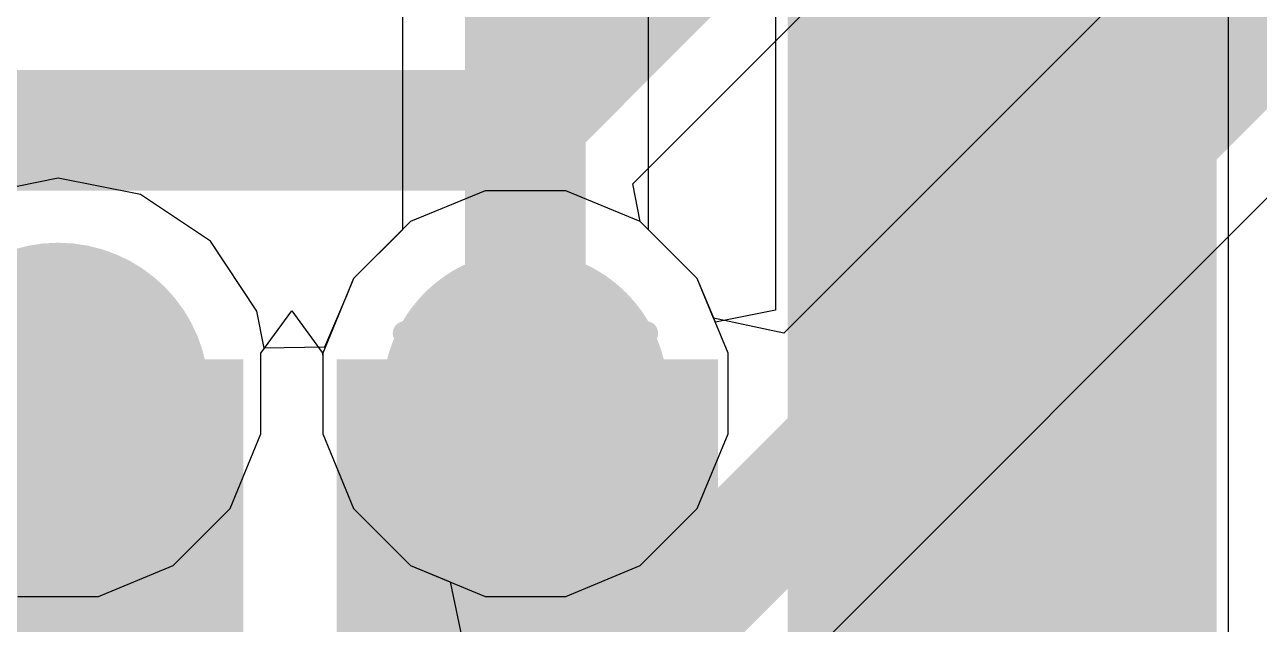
# Model space of a CAD drawing. Header units: inches. Extents: x -4 to 389, y 0 to 108.
# Drawn here: x 28.919 to 31.52, y 2.11 to 3.372 of the extents above; entities that cross this region are included whole.
import ezdxf

# ---------------------------------------------------------------- set-up
doc = ezdxf.new("R2010")
doc.units = ezdxf.units.IN
for name, color, linetype in [('Bottom Layer', 5, 'Continuous'), ('Drill Drawing', 1, 'Continuous'), ('Signal_1', 16, 'Continuous'), ('Signal_2', 76, 'Continuous'), ('Top Layer', 1, 'Continuous'), ('Top Paste', 8, 'Continuous'), ('Top Solder', 216, 'Continuous'), ('Via Holes', 16, 'Continuous')]:
    doc.layers.add(name, color=color, linetype=linetype)

msp = doc.modelspace()

# ---------------------------------------------------------------- hatches: boundary and pattern name
at = {"layer": 'Bottom Layer'}
h = msp.add_hatch(color=5, dxfattribs=at)
edge = h.paths.add_edge_path()
edge.add_arc((28.9899, 2.5956), 0.3, 0, 360)
h = msp.add_hatch(color=5, dxfattribs=at)
edge = h.paths.add_edge_path()
edge.add_arc((29.9741, 2.5956), 0.3, 0, 360)
at = {"layer": 'Signal_1'}
h = msp.add_hatch(color=16, dxfattribs=at)
edge = h.paths.add_edge_path()
edge.add_arc((28.9899, 2.5956), 0.3, 0, 360)
h = msp.add_hatch(color=16, dxfattribs=at)
edge = h.paths.add_edge_path()
edge.add_arc((29.9741, 2.5956), 0.3, 0, 360)
at = {"layer": 'Signal_2'}
h = msp.add_hatch(color=76, dxfattribs=at)
edge = h.paths.add_edge_path()
edge.add_arc((28.9899, 2.5956), 0.3, 0, 360)
h = msp.add_hatch(color=76, dxfattribs=at)
edge = h.paths.add_edge_path()
edge.add_arc((29.9741, 2.5956), 0.3, 0, 360)
at = {"layer": 'Top Layer'}
for points in [[(31.3281, 1.5662), (30.6281, 1.5662), (30.6281, 5.7662), (31.3281, 5.7662)], [(29.2781, 0.5662), (28.6781, 0.5662), (28.6781, 2.5662), (29.2781, 2.5662)], [(30.2781, 0.5662), (29.6781, 0.5662), (29.6781, 2.5662), (30.2781, 2.5662)]]:
    msp.add_hatch(color=1, dxfattribs=at).paths.add_polyline_path(points)
h = msp.add_hatch(color=1, dxfattribs=at)
edge = h.paths.add_edge_path()
edge.add_arc((28.9899, 2.5956), 0.3, 0, 360)
h = msp.add_hatch(color=1, dxfattribs=at)
edge = h.paths.add_edge_path()
edge.add_arc((29.9741, 2.5956), 0.3, 0, 360)
at = {"layer": 'Top Paste'}
for points in [[(31.3281, 1.5662), (30.6281, 1.5662), (30.6281, 5.7662), (31.3281, 5.7662)], [(29.2781, 0.5662), (28.6781, 0.5662), (28.6781, 2.5662), (29.2781, 2.5662)], [(30.2781, 0.5662), (29.6781, 0.5662), (29.6781, 2.5662), (30.2781, 2.5662)]]:
    msp.add_hatch(color=8, dxfattribs=at).paths.add_polyline_path(points)
at = {"layer": 'Top Solder'}
for points in [[(31.4297, 1.4646), (30.5265, 1.4646), (30.5265, 5.8678), (31.4297, 5.8678)], [(29.3797, 0.4646), (28.5765, 0.4646), (28.5765, 2.6678), (29.3797, 2.6678)], [(30.3797, 0.4646), (29.5765, 0.4646), (29.5765, 2.6678), (30.3797, 2.6678)]]:
    msp.add_hatch(color=216, dxfattribs=at).paths.add_polyline_path(points)
at = {"layer": 'Via Holes'}
h = msp.add_hatch(color=7, dxfattribs=at)
edge = h.paths.add_edge_path()
edge.add_arc((28.9899, 2.5956), 0.15, 0, 360)
h = msp.add_hatch(color=7, dxfattribs=at)
edge = h.paths.add_edge_path()
edge.add_arc((29.9741, 2.5956), 0.15, 0, 360)

# ---------------------------------------------------------------- linework, layer by layer
at = {"layer": 'Bottom Layer'}
for p, q in [((30.2002, 3.037), (34.7271, 7.5639)), ((30.216, 2.9576), (30.2002, 3.037)), ((30.3361, 2.8375), (30.216, 2.9576)), ((30.4011, 2.6805), (30.3361, 2.8375)), ((29.4169, 2.6805), (29.482, 2.7696)), ((29.482, 2.7696), (29.546, 2.6821)), ((29.4169, 2.5107), (29.4169, 2.6805)), ((29.546, 2.6821), (29.5471, 2.6736)), ((30.4011, 2.5107), (30.4011, 2.6805)), ((29.5471, 2.6736), (29.5471, 2.5107)), ((29.3519, 2.3537), (29.4169, 2.5107)), ((29.5471, 2.5107), (29.6121, 2.3537)), ((30.3361, 2.3537), (30.4011, 2.5107)), ((29.2318, 2.2336), (29.3519, 2.3537)), ((29.6121, 2.3537), (29.7323, 2.2336)), ((30.216, 2.2336), (30.3361, 2.3537)), ((29.0748, 2.1686), (29.2318, 2.2336)), ((29.7323, 2.2336), (29.8892, 2.1686)), ((30.0591, 2.1686), (30.216, 2.2336)), ((28.9049, 2.1686), (29.0748, 2.1686)), ((29.8892, 2.1686), (30.0591, 2.1686))]:
    msp.add_line(p, q, dxfattribs=at)
for points in [[(29.9466, 3.1496, 0.254, 0.254, 0), (34.544, 7.747, 0.254, 0.254, 0)], [(27.9739, 3.1496, 0.254, 0.254, 0), (29.9466, 3.1496, 0.254, 0.254, 0)]]:
    msp.add_lwpolyline(points, format="xyseb", dxfattribs=at)
msp.add_lwpolyline([(29.8831, 3.1496, 0.127, 0.127, 1), (30.0101, 3.1496, 0.127, 0.127, 1)], format="xyseb", close=True, dxfattribs=at)
msp.add_lwpolyline([(29.8831, 3.1496, 0.127, 0.127, 1), (30.0101, 3.1496, 0.127, 0.127, 1)], format="xyseb", close=True, dxfattribs=at)
at = {"layer": 'Drill Drawing'}
for points in [[(28.8629, 2.7226, 0.0508, 0.0508, 0), (28.9899, 2.8496, 0.0508, 0.0508, 0)], [(28.9899, 2.8496, 0.0508, 0.0508, 0), (29.1169, 2.7226, 0.0508, 0.0508, 0)], [(29.8471, 2.7226, 0.0508, 0.0508, 0), (29.9741, 2.8496, 0.0508, 0.0508, 0)], [(29.9741, 2.8496, 0.0508, 0.0508, 0), (30.1011, 2.7226, 0.0508, 0.0508, 0)], [(29.1169, 2.7226, 0.0508, 0.0508, 0), (29.2439, 2.7226, 0.0508, 0.0508, 0)], [(29.1169, 2.5956, 0.0508, 0.0508, 0), (29.2439, 2.7226, 0.0508, 0.0508, 0)], [(29.7201, 2.7226, 0.0508, 0.0508, 0), (29.8471, 2.5956, 0.0508, 0.0508, 0)], [(29.7201, 2.7226, 0.0508, 0.0508, 0), (29.8471, 2.7226, 0.0508, 0.0508, 0)], [(30.1011, 2.7226, 0.0508, 0.0508, 0), (30.2281, 2.7226, 0.0508, 0.0508, 0)], [(30.1011, 2.5956, 0.0508, 0.0508, 0), (30.2281, 2.7226, 0.0508, 0.0508, 0)], [(29.1169, 2.5956, 0.0508, 0.0508, 0), (29.2439, 2.4686, 0.0508, 0.0508, 0)], [(29.7201, 2.4686, 0.0508, 0.0508, 0), (29.8471, 2.5956, 0.0508, 0.0508, 0)], [(30.1011, 2.5956, 0.0508, 0.0508, 0), (30.2281, 2.4686, 0.0508, 0.0508, 0)], [(28.8629, 2.4686, 0.0508, 0.0508, 0), (28.9899, 2.3416, 0.0508, 0.0508, 0)], [(28.9899, 2.3416, 0.0508, 0.0508, 0), (29.1169, 2.4686, 0.0508, 0.0508, 0)], [(29.1169, 2.4686, 0.0508, 0.0508, 0), (29.2439, 2.4686, 0.0508, 0.0508, 0)], [(29.7201, 2.4686, 0.0508, 0.0508, 0), (29.8471, 2.4686, 0.0508, 0.0508, 0)], [(29.8471, 2.4686, 0.0508, 0.0508, 0), (29.9741, 2.3416, 0.0508, 0.0508, 0)], [(29.9741, 2.3416, 0.0508, 0.0508, 0), (30.1011, 2.4686, 0.0508, 0.0508, 0)], [(30.1011, 2.4686, 0.0508, 0.0508, 0), (30.2281, 2.4686, 0.0508, 0.0508, 0)]]:
    msp.add_lwpolyline(points, format="xyseb", dxfattribs=at)
for points in [[(28.9772, 2.8496, 0.0254, 0.0254, 1), (29.0026, 2.8496, 0.0254, 0.0254, 1)], [(28.9772, 2.8496, 0.0254, 0.0254, 1), (29.0026, 2.8496, 0.0254, 0.0254, 1)], [(29.9614, 2.8496, 0.0254, 0.0254, 1), (29.9868, 2.8496, 0.0254, 0.0254, 1)], [(29.9614, 2.8496, 0.0254, 0.0254, 1), (29.9868, 2.8496, 0.0254, 0.0254, 1)], [(29.1042, 2.7226, 0.0254, 0.0254, 1), (29.1296, 2.7226, 0.0254, 0.0254, 1)], [(29.1042, 2.7226, 0.0254, 0.0254, 1), (29.1296, 2.7226, 0.0254, 0.0254, 1)], [(29.2312, 2.7226, 0.0254, 0.0254, 1), (29.2566, 2.7226, 0.0254, 0.0254, 1)], [(29.2312, 2.7226, 0.0254, 0.0254, 1), (29.2566, 2.7226, 0.0254, 0.0254, 1)], [(29.7074, 2.7226, 0.0254, 0.0254, 1), (29.7328, 2.7226, 0.0254, 0.0254, 1)], [(29.7074, 2.7226, 0.0254, 0.0254, 1), (29.7328, 2.7226, 0.0254, 0.0254, 1)], [(29.8344, 2.7226, 0.0254, 0.0254, 1), (29.8598, 2.7226, 0.0254, 0.0254, 1)], [(29.8344, 2.7226, 0.0254, 0.0254, 1), (29.8598, 2.7226, 0.0254, 0.0254, 1)], [(30.0884, 2.7226, 0.0254, 0.0254, 1), (30.1138, 2.7226, 0.0254, 0.0254, 1)], [(30.0884, 2.7226, 0.0254, 0.0254, 1), (30.1138, 2.7226, 0.0254, 0.0254, 1)], [(30.2154, 2.7226, 0.0254, 0.0254, 1), (30.2408, 2.7226, 0.0254, 0.0254, 1)], [(30.2154, 2.7226, 0.0254, 0.0254, 1), (30.2408, 2.7226, 0.0254, 0.0254, 1)], [(29.1042, 2.5956, 0.0254, 0.0254, 1), (29.1296, 2.5956, 0.0254, 0.0254, 1)], [(29.1042, 2.5956, 0.0254, 0.0254, 1), (29.1296, 2.5956, 0.0254, 0.0254, 1)], [(29.8344, 2.5956, 0.0254, 0.0254, 1), (29.8598, 2.5956, 0.0254, 0.0254, 1)], [(29.8344, 2.5956, 0.0254, 0.0254, 1), (29.8598, 2.5956, 0.0254, 0.0254, 1)], [(30.0884, 2.5956, 0.0254, 0.0254, 1), (30.1138, 2.5956, 0.0254, 0.0254, 1)], [(30.0884, 2.5956, 0.0254, 0.0254, 1), (30.1138, 2.5956, 0.0254, 0.0254, 1)], [(29.1042, 2.4686, 0.0254, 0.0254, 1), (29.1296, 2.4686, 0.0254, 0.0254, 1)], [(29.1042, 2.4686, 0.0254, 0.0254, 1), (29.1296, 2.4686, 0.0254, 0.0254, 1)], [(29.2312, 2.4686, 0.0254, 0.0254, 1), (29.2566, 2.4686, 0.0254, 0.0254, 1)], [(29.2312, 2.4686, 0.0254, 0.0254, 1), (29.2566, 2.4686, 0.0254, 0.0254, 1)], [(29.7074, 2.4686, 0.0254, 0.0254, 1), (29.7328, 2.4686, 0.0254, 0.0254, 1)], [(29.7074, 2.4686, 0.0254, 0.0254, 1), (29.7328, 2.4686, 0.0254, 0.0254, 1)], [(29.8344, 2.4686, 0.0254, 0.0254, 1), (29.8598, 2.4686, 0.0254, 0.0254, 1)], [(29.8344, 2.4686, 0.0254, 0.0254, 1), (29.8598, 2.4686, 0.0254, 0.0254, 1)], [(30.0884, 2.4686, 0.0254, 0.0254, 1), (30.1138, 2.4686, 0.0254, 0.0254, 1)], [(30.0884, 2.4686, 0.0254, 0.0254, 1), (30.1138, 2.4686, 0.0254, 0.0254, 1)], [(30.2154, 2.4686, 0.0254, 0.0254, 1), (30.2408, 2.4686, 0.0254, 0.0254, 1)], [(30.2154, 2.4686, 0.0254, 0.0254, 1), (30.2408, 2.4686, 0.0254, 0.0254, 1)], [(28.9772, 2.3416, 0.0254, 0.0254, 1), (29.0026, 2.3416, 0.0254, 0.0254, 1)], [(28.9772, 2.3416, 0.0254, 0.0254, 1), (29.0026, 2.3416, 0.0254, 0.0254, 1)], [(29.9614, 2.3416, 0.0254, 0.0254, 1), (29.9868, 2.3416, 0.0254, 0.0254, 1)], [(29.9614, 2.3416, 0.0254, 0.0254, 1), (29.9868, 2.3416, 0.0254, 0.0254, 1)]]:
    msp.add_lwpolyline(points, format="xyseb", close=True, dxfattribs=at)
at = {"layer": 'Signal_1'}
for p, q in [((43.1496, 15.3539), (30.5185, 2.7227)), ((28.8785, 0.3503), (43.5917, 15.0635)), ((29.8892, 3.0226), (29.7323, 2.9576)), ((30.0591, 3.0226), (29.8892, 3.0226)), ((30.216, 2.9576), (30.0591, 3.0226)), ((29.7323, 2.9576), (29.6121, 2.8375)), ((30.3361, 2.8375), (30.216, 2.9576)), ((29.6121, 2.8375), (29.5471, 2.6805)), ((30.3705, 2.7544), (30.3361, 2.8375)), ((30.5185, 2.7227), (30.3705, 2.7544)), ((29.5471, 2.6805), (29.5471, 2.5107)), ((29.5471, 2.5107), (29.6121, 2.3537)), ((29.6121, 2.3537), (29.7323, 2.2336)), ((29.7323, 2.2336), (29.8153, 2.1992)), ((29.8153, 2.1992), (29.847, 2.0513))]:
    msp.add_line(p, q, dxfattribs=at)
msp.add_lwpolyline([(28.6954, 0.5334, 0.254, 0.254, 0), (43.4086, 15.2466, 0.254, 0.254, 0)], format="xyseb", dxfattribs=at)
at = {"layer": 'Signal_2'}
for p, q in [((30.2331, 2.9405), (30.2331, 4.4175)), ((29.7152, 4.3102), (29.7152, 2.9405)), ((29.7152, 2.9405), (29.6121, 2.8375)), ((30.3361, 2.8375), (30.2331, 2.9405)), ((29.6121, 2.8375), (29.5471, 2.6805)), ((30.4011, 2.6805), (30.3361, 2.8375)), ((29.5471, 2.6805), (29.5471, 2.5107)), ((30.4011, 2.5107), (30.4011, 2.6805)), ((29.5471, 2.5107), (29.6121, 2.3537)), ((30.3361, 2.3537), (30.4011, 2.5107)), ((29.6121, 2.3537), (29.7323, 2.2336)), ((30.216, 2.2336), (30.3361, 2.3537)), ((29.7323, 2.2336), (29.8892, 2.1686)), ((30.0591, 2.1686), (30.216, 2.2336)), ((29.8892, 2.1686), (30.0591, 2.1686))]:
    msp.add_line(p, q, dxfattribs=at)
msp.add_lwpolyline([(29.9741, 2.5956, 0.254, 0.254, 0), (29.9741, 4.4175, 0.254, 0.254, 0)], format="xyseb", dxfattribs=at)
msp.add_lwpolyline([(29.9106, 2.5956, 0.127, 0.127, 1), (30.0376, 2.5956, 0.127, 0.127, 1)], format="xyseb", close=True, dxfattribs=at)
at = {"layer": 'Top Layer'}
for p, q in [((30.5011, 5.8932), (30.5011, 2.771)), ((31.4551, 1.4392), (31.4551, 5.8932)), ((28.9899, 3.0488), (28.8164, 3.0143)), ((29.1633, 3.0143), (28.9899, 3.0488)), ((29.8892, 3.0226), (29.7323, 2.9576)), ((30.0591, 3.0226), (29.8892, 3.0226)), ((30.216, 2.9576), (30.0591, 3.0226)), ((29.3104, 2.9161), (29.1633, 3.0143)), ((29.7323, 2.9576), (29.6121, 2.8375)), ((30.3361, 2.8375), (30.216, 2.9576)), ((29.4086, 2.769), (29.3104, 2.9161)), ((29.6121, 2.8375), (29.5971, 2.8012)), ((30.3741, 2.7458), (30.3361, 2.8375)), ((29.5971, 2.8012), (29.5511, 2.6932)), ((29.4241, 2.691), (29.4086, 2.769)), ((30.5011, 2.771), (30.3741, 2.7458)), ((29.5511, 2.6932), (29.4241, 2.691))]:
    msp.add_line(p, q, dxfattribs=at)
for points in [[(28.9899, 1.5487, 0.635, 0.635, 0), (28.9899, 2.5956, 0.635, 0.635, 0)], [(29.9741, 2.5956, 0.381, 0.381, 0), (29.9761, 2.5936, 0.381, 0.381, 0)], [(29.9761, 1.5342, 0.381, 0.381, 0), (29.9761, 2.5936, 0.381, 0.381, 0)]]:
    msp.add_lwpolyline(points, format="xyseb", dxfattribs=at)
for points in [[(28.8311, 2.5956, 0.3175, 0.3175, 1), (29.1486, 2.5956, 0.3175, 0.3175, 1)], [(29.8789, 2.5956, 0.1905, 0.1905, 1), (30.0694, 2.5956, 0.1905, 0.1905, 1)], [(29.8809, 2.5936, 0.1905, 0.1905, 1), (30.0714, 2.5936, 0.1905, 0.1905, 1)], [(29.8809, 2.5936, 0.1905, 0.1905, 1), (30.0714, 2.5936, 0.1905, 0.1905, 1)]]:
    msp.add_lwpolyline(points, format="xyseb", close=True, dxfattribs=at)

doc.saveas('drawing.dxf')
